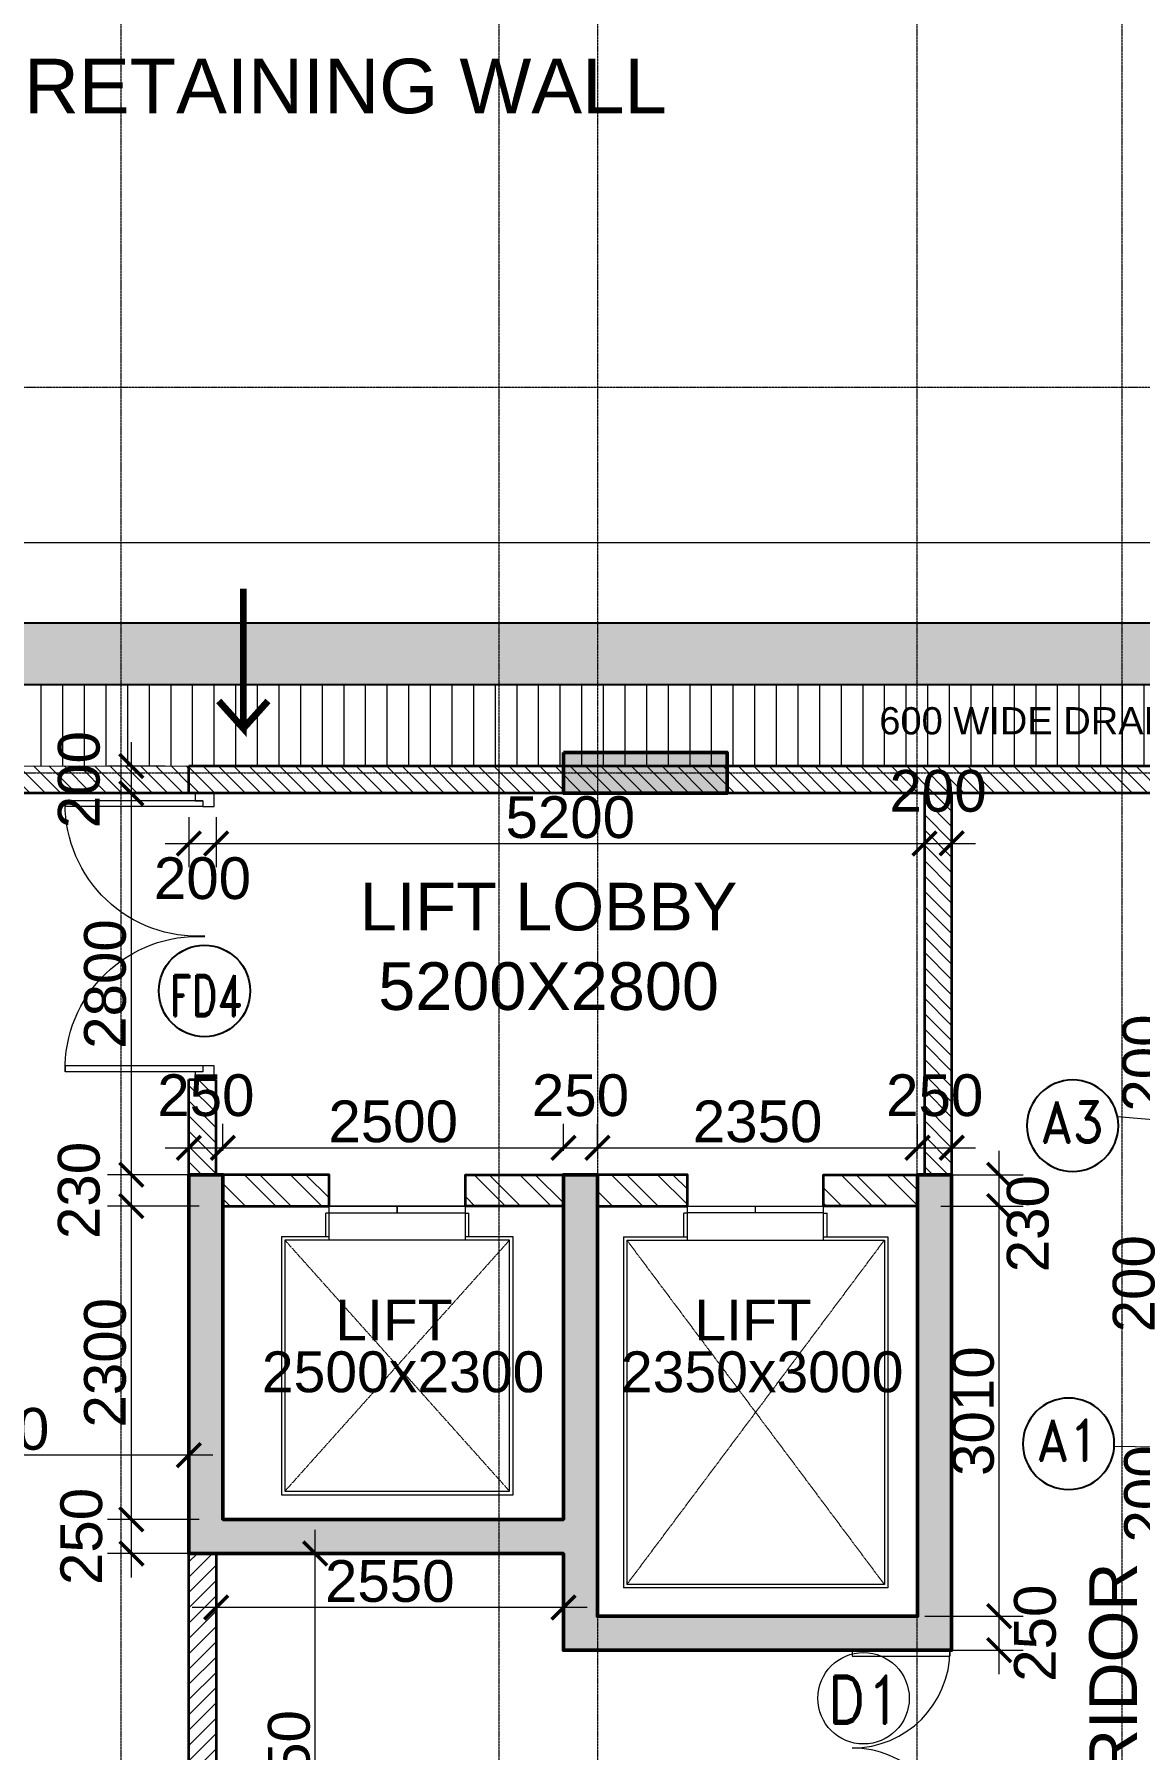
# Model space of a CAD drawing. Header units: millimetres. Extents: x 0 to 147381, y 0 to 170318.
# Drawn here: x 93300 to 101415, y 65498 to 78089 of the extents above; entities that cross this region are included whole.
import ezdxf
from ezdxf.enums import TextEntityAlignment as Align

# ---------------------------------------------------------------- set-up
doc = ezdxf.new("R2010")
doc.units = ezdxf.units.MM
for name, pattern in [('Center', [29.999999, 12, -6, 6, -6]), ('Grid Line', [22.225, 12.7, -3.175, 3.175, -3.175]), ('Hidden', [7.14375, 4.7625, -2.38125]), ('Overhead', [3.96875, 2.38125, -1.5875])]:
    doc.linetypes.add(name, pattern=pattern)
for name, color, linetype, lineweight in [('A-DOOR', 21, 'Continuous', 9), ('A-FLOR', 192, 'Continuous', 9), ('A-GENM', 13, 'Continuous', 9), ('AR_STR', 7, 'Continuous', 15), ('AR_WALL_HATCH', 23, 'Continuous', 5), ('ARCH_COLUMN', 4, 'Continuous', 25), ('Arch_Cutout_No', 2, 'Continuous', 25), ('Arch_Dim', 7, 'Continuous', 25), ('Arch_DW_No', 5, 'Continuous', 15), ('ARCH_WALL', 1, 'Continuous', 35), ('G-ANNO-TEXT', 231, 'Continuous', 25), ('S-GRID', 8, 'Continuous', 9), ('STR COL.', 1, 'Continuous', 50), ('TEXT', 7, 'Continuous', 25)]:
    doc.layers.add(name, color=color, linetype=linetype, lineweight=lineweight)
for name, color, linetype, lineweight, true_color in [('A-FIRE DOOR', 1, 'Continuous', 15, 0xf50000), ('ARCH RCC HATCH', 253, 'Center', 9, 0x9c9c9c), ('Arch_FIRE DW_No', 1, 'Continuous', 25, 0xe60000), ('S-COLS_HATCH', 252, 'Continuous', 9, 0x8a8a8a)]:
    doc.layers.add(name, color=color, linetype=linetype, lineweight=lineweight, true_color=true_color)
doc.layers.add('Beep_Hole', color=5, linetype='Continuous', true_color=0x0000f5)
doc.styles.add('Arial', font='arial.ttf', dxfattribs={"height": 1417.5})
doc.styles.add('Arial_2', font='arial.ttf', dxfattribs={"height": 472.5})
doc.styles.add('DIM', font='arial.ttf')
doc.styles.add('DIM_100', font='romand.shx', dxfattribs={"width": 0.9})
doc.styles.add('S270', font='romans.shx', dxfattribs={"width": 0.7, "height": 270})
doc.styles.add('Seal_Text', font='arial.ttf')
doc.styles.add('SIZE', font='romans.shx', dxfattribs={"width": 0.75, "height": 200})
doc.dimstyles.new('D150C', dxfattribs={"dimtxt": 2.5, "dimasz": 300, "dimexe": 300, "dimexo": 300, "dimgap": 150, "dimtad": 1, "dimdec": 0, "dimtxsty": 'S270', "dimblk": 'ARCHTICK', "dimcen": 2.5, "dimdle": 300, "dimclrd": 256, "dimadec": 0, "dimazin": 0, "dimtfac": 1, "dimtdec": 0, "dimtofl": 0, "dimtmove": 2, "dimatfit": 0, "dimfxl": 1, "dimlwd": 13, "dimarcsym": 0})
doc.dimstyles.new('DIM- 175', dxfattribs={"dimscale": 175, "dimtxt": 1.75, "dimasz": 1, "dimexe": 1, "dimexo": 1, "dimgap": 0.2, "dimtad": 1, "dimdec": 0, "dimrnd": 5, "dimzin": 0, "dimdsep": 46, "dimtxsty": 'DIM', "dimblk": 'ARCHTICK', "dimcen": 0, "dimdle": 1, "dimclrd": 3, "dimclre": 5, "dimclrt": 3, "dimadec": 0, "dimazin": 0, "dimtfac": 1, "dimtdec": 0, "dimtofl": 0, "dimtmove": 2, "dimatfit": 3, "dimfxl": 1, "dimtolj": 1, "dimtzin": 0, "dimlwd": 13, "dimlwe": 15, "dimarcsym": 0})

# ---------------------------------------------------------------- blocks, each defined once
blk = doc.blocks.new('A$C59E872DE')
at = {"layer": 'S-GRID', "linetype": 'Grid Line', "ltscale": 0.5}
for p, q in [((56240, 89720.3), (56240, -4357.6)), ((59015, 89720.3), (59015, -3402.7)), ((59740, 89720.3), (59740, -4357.6)), ((62085, 89720.3), (62085, -4357.6)), ((63590, 89720.3), (63590, -4357.6)), ((-6964.1, 30960.5), (94404.8, 30960.5)), ((-6964.1, 28130.5), (94404.8, 28130.5))]:
    blk.add_line(p, q, dxfattribs=at)
blk = doc.blocks.new('A_Double -Panel Wooden Door W Ventilator - _D5_1500 X 2700-481861-3 SECOND FLOOR LVL_')
for p, q in [((-750, 50), (-680, 50)), ((-750, -50), (-750, 50)), ((-680, 50), (-680, -10)), ((680, 50), (750, 50)), ((680, -10), (680, 50)), ((750, 50), (750, -50)), ((-710, -50), (-750, -50)), ((-710, -10), (-710, -732.4)), ((-710, -10), (-710, -50)), ((-680, -10), (-710, -10)), ((-680, -10), (-680, -732.2)), ((680, -10), (680, -732.2)), ((710, -10), (680, -10)), ((710, -10), (710, -732.2)), ((710, -50), (710, -10)), ((750, -50), (710, -50)), ((-680, -732.2), (-710, -732.2)), ((710, -732.2), (680, -732.2))]:
    blk.add_line(p, q)
for centre, radius, start, end in [((-696.3, -37), 695.5, 268.8716, 3.05209), ((695, -37.1), 695.2, 176.94349, 270)]:
    blk.add_arc(centre, radius, start, end)
blk = doc.blocks.new('A$C4D5E1DB4')
at = {"layer": 'AR_WALL_HATCH', "ltscale": 500}
h = blk.add_hatch(dxfattribs=at)
h.set_pattern_fill('ANSI31', color=256, scale=25)
h.paths.add_polyline_path([(2750, 6490), (-13475, 6490), (-13475, 6290), (2750, 6290)])
h = blk.add_hatch(dxfattribs=at)
h.set_pattern_fill('ANSI31', color=256, scale=25)
h.paths.add_polyline_path([(-2650, 6290), (-2850, 6290), (-2850, 3490), (-2650, 3490)])
h = blk.add_hatch(dxfattribs=at)
h.set_pattern_fill('ANSI31', color=256, scale=25)
h.set_pattern_definition([(45, (5398.52, -2100.5), (-56.1266, 56.1266), [])])
h.paths.add_polyline_path([(2549, 3490), (2749, 3490), (2749, 4190), (2549, 4190)])
h = blk.add_hatch(dxfattribs=at)
h.set_pattern_fill('ANSI32', color=256, scale=25)
h.paths.add_polyline_path([(-250, 3490), (-910, 3490), (-910, 3260), (-250, 3260)])
h.paths.add_polyline_path([(-1910, 3490), (-2600, 3490), (-2600, 3260), (-1910, 3260)])
h = blk.add_hatch(dxfattribs=at)
h.set_pattern_fill('ANSI32', color=256, scale=25)
h.paths.add_polyline_path([(2500, 3490), (1720, 3490), (1720, 3260), (2500, 3260)])
h.paths.add_polyline_path([(720, 3490), (0, 3490), (0, 3260), (720, 3260)])
at = {"layer": 'A-FLOR'}
for p, q in [((-910, 3260), (-1910, 3260)), ((1720, 3260), (720, 3260))]:
    blk.add_line(p, q, dxfattribs=at)
at = {"layer": 'A-GENM'}
for p, q in [((-1910, 3207), (-1935, 3207)), ((-1935, 3035), (-1935, 3207)), ((-1910, 3210), (-1910, 3260)), ((-1411, 3260), (-1910, 3260)), ((-1910, 3210), (-1411, 3210)), ((-1910, 3010), (-1910, 3207)), ((-1411, 3210), (-1411, 3260)), ((-1409, 3210), (-1409, 3260)), ((-910, 3260), (-1409, 3260)), ((-1409, 3210), (-910, 3210)), ((-910, 3210), (-910, 3260)), ((-910, 3207), (-885, 3207)), ((-910, 3010), (-910, 3207)), ((-885, 3035), (-885, 3207)), ((720, 3207), (695, 3207)), ((695, 3035), (695, 3207)), ((720, 3210), (720, 3260)), ((720, 3260), (1219, 3260)), ((1219, 3210), (720, 3210)), ((720, 3010), (720, 3207)), ((1219, 3210), (1219, 3260)), ((1221, 3260), (1720, 3260)), ((1221, 3210), (1221, 3260)), ((1720, 3210), (1221, 3210)), ((1720, 3210), (1720, 3260)), ((1720, 3207), (1745, 3207)), ((1720, 3010), (1720, 3207)), ((1745, 3035), (1745, 3207)), ((-1910, 3035), (-2381, 3035)), ((-2381, 3035), (-2381, 458)), ((-441, 3035), (-910, 3035)), ((-441, 3035), (-441, 458)), ((370, 1141), (370, 3035)), ((370, 3035), (720, 3035)), ((1720, 3035), (2070, 3035)), ((2070, 3035), (2070, 1141)), ((-466, 3010), (-2356, 3010)), ((-2356, 3010), (-2356, 483)), ((-466, 3010), (-466, 483)), ((395, 1166), (395, 3010)), ((395, 3010), (2045, 3010)), ((2045, 3010), (2045, 1166)), ((2070, 1141), (370, 1141)), ((2045, 1166), (395, 1166)), ((-2381, 458), (-441, 458)), ((-2356, 483), (-466, 483))]:
    blk.add_line(p, q, dxfattribs=at)
at = {"layer": 'A-GENM', "linetype": 'Overhead'}
for p, q in [((-2356, 483), (-466, 3010)), ((-2356, 3010), (-466, 483)), ((2045, 1166), (395, 3010)), ((2045, 3010), (395, 1166))]:
    blk.add_line(p, q, dxfattribs=at)
at = {"layer": 'ARCH_WALL'}
for p, q in [((2750, 6490), (-13475, 6490)), ((2750, 6290), (2750, 6490)), ((-13475, 6290), (2750, 6290)), ((-2620, 6290), (-2850, 6290)), ((-2850, 6290), (-2850, 3490)), ((-2650, 6290), (-2650, 3490)), ((2749, 4190), (2549, 4190)), ((2549, 3490), (2549, 4190)), ((2749, 3490), (2749, 4190))]:
    blk.add_line(p, q, dxfattribs=at)
for points in [[(-2600, 3260), (-1910, 3260), (-1910, 3490), (-2600, 3490)], [(-250, 3260), (-910, 3260), (-910, 3490), (-250, 3490)], [(0, 3260), (720, 3260), (720, 3490), (0, 3490)], [(2500, 3260), (1720, 3260), (1720, 3490), (2549, 3490)]]:
    blk.add_lwpolyline(points, dxfattribs=at)
at = {"layer": 'A-FIRE DOOR', "xscale": 1.400000000000043, "yscale": 1.400000000000043, "zscale": 1.400000000000043, "rotation": 90}
blk.add_blockref('A_Double -Panel Wooden Door W Ventilator - _D5_1500 X 2700-481861-3 SECOND FLOOR LVL_', (2633, 5240), dxfattribs=at)
blk = doc.blocks.new('M_Double-Uneven - FD2G_1650X2700_-2217286-5_Level 452_2')
at = {"layer": 'A-DOOR'}
for p, q in [((-1548, -115), (-1548, -938)), ((-1548, -115), (-1497, -115)), ((-1497, -115), (-1497, -938)), ((51, -115), (51, -940)), ((102, -115), (51, -115)), ((102, -115), (102, -940)), ((-1548, -938), (-1495, -938)), ((102, -940), (51, -940))]:
    blk.add_line(p, q, dxfattribs=at)
for centre, start, end in [((-1548, -115), 270, 360), ((102, -115), 180, 270)]:
    blk.add_arc(centre, 825, start, end, dxfattribs=at)
blk = doc.blocks.new('DW')
at = {"color": 9}
blk.add_circle((0, 0), 671, dxfattribs=at)
at = {"style": 'SIZE', "width": 0.8}
blk.add_attdef('W7', text='', height=500, dxfattribs=at).set_placement((5, -289), align=Align.CENTER)
blk = doc.blocks.new('_ArchTick')
at = {"color": 0, "linetype": 'ByBlock', "const_width": 0.15}
blk.add_lwpolyline([(-0.5, -0.5), (0.5, 0.5)], dxfattribs=at)
blk = doc.blocks.new('A$C38A24FCE')
at = {"layer": 'S-COLS_HATCH'}
for points in [[(-25999, 26655), (-27199, 26655), (-27199, 26355), (-25999, 26355)], [(-24600, 23555), (-24350, 23555), (-24350, 20065), (-27200, 20065), (-27200, 20775), (-29950, 20775), (-29950, 21025), (-29950, 23555), (-29700, 23555), (-29700, 21025), (-27200, 21025), (-27200, 23555), (-26950, 23555), (-26950, 21025), (-26950, 20315), (-24600, 20315)]]:
    blk.add_hatch(color=256, dxfattribs=at).paths.add_polyline_path(points)
at = {"layer": 'STR COL.'}
for points in [[(-27199, 26655), (-27199, 26355), (-25999, 26355), (-25999, 26655)], [(-24600, 23555), (-24350, 23555), (-24350, 20065), (-27200, 20065), (-27200, 20775), (-29950, 20775), (-29950, 21025), (-29950, 23555), (-29700, 23555), (-29700, 21025), (-27200, 21025), (-27200, 23555), (-26950, 23555), (-26950, 21025), (-26950, 20315), (-24600, 20315)]]:
    blk.add_lwpolyline(points, close=True, dxfattribs=at)
blk = doc.blocks.new('*D504')
at = {"layer": 'Arch_Dim', "color": 5, "lineweight": 15, "transparency": 16777216}
for p, q in [((90935, 73842), (90935, 74534)), ((119416, 73842), (119416, 74534))]:
    blk.add_line(p, q, dxfattribs=at)
at = {"layer": 'Arch_Dim', "color": 3, "lineweight": 13, "transparency": 16777216}
blk.add_line((90760, 74359), (119591, 74359), dxfattribs=at)
at = {"layer": 'Defpoints', "color": 0, "linetype": 'Continuous', "transparency": 16777216}
for p in [(119416, 74359), (90935, 73667), (119416, 73667)]:
    blk.add_point(p, dxfattribs=at)
at = {"layer": 'Arch_Dim', "color": 3, "linetype": 'Continuous', "lineweight": 13, "transparency": 16777216, "xscale": 175, "yscale": 175, "zscale": 175, "rotation": 180}
blk.add_blockref('_ArchTick', (90935, 74359), dxfattribs=at)
at = {"layer": 'Arch_Dim', "color": 3, "linetype": 'Continuous', "lineweight": 13, "transparency": 16777216, "xscale": 175, "yscale": 175, "zscale": 175}
blk.add_blockref('_ArchTick', (119416, 74359), dxfattribs=at)
at = {"layer": 'Arch_Dim', "color": 3, "linetype": 'Continuous', "transparency": 16777216, "insert": (105175, 74550), "char_height": 306.2, "attachment_point": 5, "style": 'DIM'}
blk.add_mtext('\\A1;28480', dxfattribs=at)
blk = doc.blocks.new('*D624')
at = {"layer": 'Arch_Dim', "color": 5, "lineweight": 15, "transparency": 16777216}
for p, q in [((91435, 67508), (91435, 67835)), ((94435, 66831), (94435, 67835))]:
    blk.add_line(p, q, dxfattribs=at)
at = {"layer": 'Arch_Dim', "color": 3, "lineweight": 13, "transparency": 16777216}
blk.add_line((94610, 67660), (91260, 67660), dxfattribs=at)
at = {"layer": 'Defpoints', "color": 0, "linetype": 'Continuous', "transparency": 16777216}
for p in [(91435, 67660), (91435, 67333), (94435, 66656)]:
    blk.add_point(p, dxfattribs=at)
at = {"layer": 'Arch_Dim', "color": 3, "linetype": 'Continuous', "lineweight": 13, "transparency": 16777216, "xscale": 175, "yscale": 175, "zscale": 175, "rotation": 180}
blk.add_blockref('_ArchTick', (91435, 67660), dxfattribs=at)
at = {"layer": 'Arch_Dim', "color": 3, "linetype": 'Continuous', "lineweight": 13, "transparency": 16777216, "xscale": 175, "yscale": 175, "zscale": 175}
blk.add_blockref('_ArchTick', (94435, 67660), dxfattribs=at)
at = {"layer": 'Arch_Dim', "color": 3, "linetype": 'Continuous', "transparency": 16777216, "insert": (92935, 67851), "char_height": 306.2, "attachment_point": 5, "style": 'DIM'}
blk.add_mtext('\\A1;3000', dxfattribs=at)
blk = doc.blocks.new('*D646')
at = {"layer": 'Arch_Dim', "color": 3, "lineweight": 13, "transparency": 16777216}
blk.add_line((95363, 63513), (95363, 67113), dxfattribs=at)
at = {"layer": 'Arch_Dim', "color": 5, "lineweight": 15, "transparency": 16777216}
for p, q in [((95450, 66938), (95538, 66938)), ((95367, 63688), (95538, 63688))]:
    blk.add_line(p, q, dxfattribs=at)
at = {"layer": 'Defpoints', "color": 0, "linetype": 'Continuous', "transparency": 16777216}
for p in [(95275, 66938), (95363, 66938), (95192, 63688)]:
    blk.add_point(p, dxfattribs=at)
at = {"layer": 'Arch_Dim', "color": 3, "linetype": 'Continuous', "lineweight": 13, "transparency": 16777216, "xscale": 175, "yscale": 175, "zscale": 175}
for p, rotation in [((95363, 66938), 90), ((95363, 63688), 270)]:
    blk.add_blockref('_ArchTick', p, dxfattribs=dict(at, rotation=rotation))
at = {"layer": 'Arch_Dim', "color": 3, "linetype": 'Continuous', "transparency": 16777216, "insert": (95171, 65313), "char_height": 306.2, "attachment_point": 5, "rotation": 90, "style": 'DIM'}
blk.add_mtext('\\A1;3250', dxfattribs=at)
blk = doc.blocks.new('*D647')
at = {"layer": 'Arch_Dim', "color": 3, "lineweight": 13, "transparency": 16777216}
blk.add_line((100384, 66053), (100384, 66653), dxfattribs=at)
at = {"layer": 'Arch_Dim', "color": 5, "lineweight": 15, "transparency": 16777216}
for p, q in [((99838, 66478), (100559, 66478)), ((99838, 66228), (100559, 66228))]:
    blk.add_line(p, q, dxfattribs=at)
at = {"layer": 'Defpoints', "color": 0, "linetype": 'Continuous', "transparency": 16777216}
for p in [(99663, 66478), (100384, 66478), (99663, 66228)]:
    blk.add_point(p, dxfattribs=at)
at = {"layer": 'Arch_Dim', "color": 3, "linetype": 'Continuous', "lineweight": 13, "transparency": 16777216, "xscale": 175, "yscale": 175, "zscale": 175}
for p, rotation in [((100384, 66478), 90), ((100384, 66228), 270)]:
    blk.add_blockref('_ArchTick', p, dxfattribs=dict(at, rotation=rotation))
at = {"layer": 'Arch_Dim', "color": 3, "linetype": 'Continuous', "transparency": 16777216, "insert": (100648, 66353), "char_height": 306.2, "attachment_point": 5, "rotation": 90, "style": 'DIM'}
blk.add_mtext('\\A1;250', dxfattribs=at)
blk = doc.blocks.new('*D648')
at = {"layer": 'Arch_Dim', "color": 3, "lineweight": 13, "transparency": 16777216}
blk.add_line((100384, 66303), (100384, 69663), dxfattribs=at)
at = {"layer": 'Arch_Dim', "color": 5, "lineweight": 15, "transparency": 16777216}
for p, q in [((99955, 69488), (100559, 69488)), ((99838, 66478), (100559, 66478))]:
    blk.add_line(p, q, dxfattribs=at)
at = {"layer": 'Defpoints', "color": 0, "linetype": 'Continuous', "transparency": 16777216}
for p in [(99780, 69488), (100384, 69488), (99663, 66478)]:
    blk.add_point(p, dxfattribs=at)
at = {"layer": 'Arch_Dim', "color": 3, "linetype": 'Continuous', "lineweight": 13, "transparency": 16777216, "xscale": 175, "yscale": 175, "zscale": 175}
for p, rotation in [((100384, 69488), 90), ((100384, 66478), 270)]:
    blk.add_blockref('_ArchTick', p, dxfattribs=dict(at, rotation=rotation))
at = {"layer": 'Arch_Dim', "color": 3, "linetype": 'Continuous', "transparency": 16777216, "insert": (100193, 67983), "char_height": 306.2, "attachment_point": 5, "rotation": 90, "style": 'DIM'}
blk.add_mtext('\\A1;3010', dxfattribs=at)
blk = doc.blocks.new('*D649')
at = {"layer": 'Arch_Dim', "color": 3, "lineweight": 13, "transparency": 16777216}
blk.add_line((100384, 69313), (100384, 69893), dxfattribs=at)
at = {"layer": 'Arch_Dim', "color": 5, "lineweight": 15, "transparency": 16777216}
for p, q in [((99960, 69718), (100559, 69718)), ((99955, 69488), (100559, 69488))]:
    blk.add_line(p, q, dxfattribs=at)
at = {"layer": 'Defpoints', "color": 0, "linetype": 'Continuous', "transparency": 16777216}
for p in [(99785, 69718), (100384, 69718), (99780, 69488)]:
    blk.add_point(p, dxfattribs=at)
at = {"layer": 'Arch_Dim', "color": 3, "linetype": 'Continuous', "lineweight": 13, "transparency": 16777216, "xscale": 175, "yscale": 175, "zscale": 175}
for p, rotation in [((100384, 69718), 90), ((100384, 69488), 270)]:
    blk.add_blockref('_ArchTick', p, dxfattribs=dict(at, rotation=rotation))
at = {"layer": 'Arch_Dim', "color": 3, "linetype": 'Continuous', "transparency": 16777216, "insert": (100595, 69359), "char_height": 306.2, "attachment_point": 5, "rotation": 90, "style": 'DIM'}
blk.add_mtext('\\A1;230', dxfattribs=at)
blk = doc.blocks.new('*D650')
at = {"layer": 'Arch_Dim', "color": 3, "lineweight": 13, "transparency": 16777216}
blk.add_line((94013, 66763), (94013, 67363), dxfattribs=at)
at = {"layer": 'Arch_Dim', "color": 5, "lineweight": 15, "transparency": 16777216}
for p, q in [((94510, 67188), (93838, 67188)), ((94460, 66938), (93838, 66938))]:
    blk.add_line(p, q, dxfattribs=at)
at = {"layer": 'Defpoints', "color": 0, "linetype": 'Continuous', "transparency": 16777216}
for p in [(94013, 67188), (94685, 67188), (94635, 66938)]:
    blk.add_point(p, dxfattribs=at)
at = {"layer": 'Arch_Dim', "color": 3, "linetype": 'Continuous', "lineweight": 13, "transparency": 16777216, "xscale": 175, "yscale": 175, "zscale": 175}
for p, rotation in [((94013, 67188), 90), ((94013, 66938), 270)]:
    blk.add_blockref('_ArchTick', p, dxfattribs=dict(at, rotation=rotation))
at = {"layer": 'Arch_Dim', "color": 3, "linetype": 'Continuous', "transparency": 16777216, "insert": (93647, 67063), "char_height": 306.2, "attachment_point": 5, "rotation": 90, "style": 'DIM'}
blk.add_mtext('\\A1;250', dxfattribs=at)
blk = doc.blocks.new('*D651')
at = {"layer": 'Arch_Dim', "color": 3, "lineweight": 13, "transparency": 16777216}
blk.add_line((94013, 67013), (94013, 69663), dxfattribs=at)
at = {"layer": 'Arch_Dim', "color": 5, "lineweight": 15, "transparency": 16777216}
for p, q in [((94510, 69488), (93838, 69488)), ((94510, 67188), (93838, 67188))]:
    blk.add_line(p, q, dxfattribs=at)
at = {"layer": 'Defpoints', "color": 0, "linetype": 'Continuous', "transparency": 16777216}
for p in [(94013, 69488), (94685, 69488), (94685, 67188)]:
    blk.add_point(p, dxfattribs=at)
at = {"layer": 'Arch_Dim', "color": 3, "linetype": 'Continuous', "lineweight": 13, "transparency": 16777216, "xscale": 175, "yscale": 175, "zscale": 175}
for p, rotation in [((94013, 69488), 90), ((94013, 67188), 270)]:
    blk.add_blockref('_ArchTick', p, dxfattribs=dict(at, rotation=rotation))
at = {"layer": 'Arch_Dim', "color": 3, "linetype": 'Continuous', "transparency": 16777216, "insert": (93821, 68338), "char_height": 306.2, "attachment_point": 5, "rotation": 90, "style": 'DIM'}
blk.add_mtext('\\A1;2300', dxfattribs=at)
blk = doc.blocks.new('*D652')
at = {"layer": 'Arch_Dim', "color": 3, "lineweight": 13, "transparency": 16777216}
blk.add_line((94013, 69313), (94013, 69893), dxfattribs=at)
at = {"layer": 'Arch_Dim', "color": 5, "lineweight": 15, "transparency": 16777216}
for p, q in [((94510, 69718), (93838, 69718)), ((94510, 69488), (93838, 69488))]:
    blk.add_line(p, q, dxfattribs=at)
at = {"layer": 'Defpoints', "color": 0, "linetype": 'Continuous', "transparency": 16777216}
for p in [(94013, 69718), (94685, 69718), (94685, 69488)]:
    blk.add_point(p, dxfattribs=at)
at = {"layer": 'Arch_Dim', "color": 3, "linetype": 'Continuous', "lineweight": 13, "transparency": 16777216, "xscale": 175, "yscale": 175, "zscale": 175}
for p, rotation in [((94013, 69718), 90), ((94013, 69488), 270)]:
    blk.add_blockref('_ArchTick', p, dxfattribs=dict(at, rotation=rotation))
at = {"layer": 'Arch_Dim', "color": 3, "linetype": 'Continuous', "transparency": 16777216, "insert": (93629, 69603), "char_height": 306.2, "attachment_point": 5, "rotation": 90, "style": 'DIM'}
blk.add_mtext('\\A1;230', dxfattribs=at)
blk = doc.blocks.new('*D654')
at = {"layer": 'Arch_Dim', "color": 3, "lineweight": 13, "transparency": 16777216}
blk.add_line((101823, 67243), (101823, 67793), dxfattribs=at)
at = {"layer": 'Arch_Dim', "color": 5, "lineweight": 15, "transparency": 16777216}
for p, q in [((101860, 67618), (101648, 67618)), ((103060, 67418), (101648, 67418))]:
    blk.add_line(p, q, dxfattribs=at)
at = {"layer": 'Defpoints', "color": 0, "linetype": 'Continuous', "transparency": 16777216}
for p in [(101823, 67618), (102035, 67618), (103235, 67418)]:
    blk.add_point(p, dxfattribs=at)
at = {"layer": 'Arch_Dim', "color": 3, "linetype": 'Continuous', "lineweight": 13, "transparency": 16777216, "xscale": 175, "yscale": 175, "zscale": 175}
for p, rotation in [((101823, 67618), 90), ((101823, 67418), 270)]:
    blk.add_blockref('_ArchTick', p, dxfattribs=dict(at, rotation=rotation))
at = {"layer": 'Arch_Dim', "color": 3, "linetype": 'Continuous', "transparency": 16777216, "insert": (101456, 67375), "char_height": 306.2, "attachment_point": 5, "rotation": 90, "style": 'DIM'}
blk.add_mtext('\\A1;200', dxfattribs=at)
blk = doc.blocks.new('*D656')
at = {"layer": 'Arch_Dim', "color": 3, "lineweight": 13, "transparency": 16777216}
blk.add_line((101823, 68643), (101823, 69193), dxfattribs=at)
at = {"layer": 'Arch_Dim', "color": 5, "lineweight": 15, "transparency": 16777216}
for p, q in [((101860, 69018), (101648, 69018)), ((101860, 68818), (101648, 68818))]:
    blk.add_line(p, q, dxfattribs=at)
at = {"layer": 'Defpoints', "color": 0, "linetype": 'Continuous', "transparency": 16777216}
for p in [(101823, 69018), (102035, 69018), (102035, 68818)]:
    blk.add_point(p, dxfattribs=at)
at = {"layer": 'Arch_Dim', "color": 3, "linetype": 'Continuous', "lineweight": 13, "transparency": 16777216, "xscale": 175, "yscale": 175, "zscale": 175}
for p, rotation in [((101823, 69018), 90), ((101823, 68818), 270)]:
    blk.add_blockref('_ArchTick', p, dxfattribs=dict(at, rotation=rotation))
at = {"layer": 'Arch_Dim', "color": 3, "linetype": 'Continuous', "transparency": 16777216, "insert": (101373, 68918), "char_height": 306.2, "attachment_point": 5, "rotation": 90, "style": 'DIM'}
blk.add_mtext('\\A1;200', dxfattribs=at)
blk = doc.blocks.new('*D658')
at = {"layer": 'Arch_Dim', "color": 3, "lineweight": 13, "transparency": 16777216}
blk.add_line((101823, 70043), (101823, 70593), dxfattribs=at)
at = {"layer": 'Arch_Dim', "color": 5, "lineweight": 15, "transparency": 16777216}
for p, q in [((101860, 70418), (101648, 70418)), ((101860, 70218), (101648, 70218))]:
    blk.add_line(p, q, dxfattribs=at)
at = {"layer": 'Defpoints', "color": 0, "linetype": 'Continuous', "transparency": 16777216}
for p in [(101823, 70418), (102035, 70418), (102035, 70218)]:
    blk.add_point(p, dxfattribs=at)
at = {"layer": 'Arch_Dim', "color": 3, "linetype": 'Continuous', "lineweight": 13, "transparency": 16777216, "xscale": 175, "yscale": 175, "zscale": 175}
for p, rotation in [((101823, 70418), 90), ((101823, 70218), 270)]:
    blk.add_blockref('_ArchTick', p, dxfattribs=dict(at, rotation=rotation))
at = {"layer": 'Arch_Dim', "color": 3, "linetype": 'Continuous', "transparency": 16777216, "insert": (101444, 70538), "char_height": 306.2, "attachment_point": 5, "rotation": 90, "style": 'DIM'}
blk.add_mtext('\\A1;200', dxfattribs=at)
blk = doc.blocks.new('*D766')
at = {"layer": 'Arch_Dim', "color": 3, "lineweight": 13, "transparency": 16777216}
blk.add_line((94013, 69543), (94013, 72693), dxfattribs=at)
at = {"layer": 'Arch_Dim', "color": 5, "lineweight": 15, "transparency": 16777216}
for p, q in [((94377, 72518), (93838, 72518)), ((94385, 69718), (93838, 69718))]:
    blk.add_line(p, q, dxfattribs=at)
at = {"layer": 'Defpoints', "color": 0, "linetype": 'Continuous', "transparency": 16777216}
for p in [(94013, 72518), (94552, 72518), (94560, 69718)]:
    blk.add_point(p, dxfattribs=at)
at = {"layer": 'Arch_Dim', "color": 3, "linetype": 'Continuous', "lineweight": 13, "transparency": 16777216, "xscale": 175, "yscale": 175, "zscale": 175}
for p, rotation in [((94013, 72518), 90), ((94013, 69718), 270)]:
    blk.add_blockref('_ArchTick', p, dxfattribs=dict(at, rotation=rotation))
at = {"layer": 'Arch_Dim', "color": 3, "linetype": 'Continuous', "transparency": 16777216, "insert": (93821, 71118), "char_height": 306.2, "attachment_point": 5, "rotation": 90, "style": 'DIM'}
blk.add_mtext('\\A1;2800', dxfattribs=at)
blk = doc.blocks.new('*D493')
at = {"layer": 'Arch_Dim', "color": 3, "lineweight": 13, "transparency": 16777216}
blk.add_line((94013, 72343), (94013, 72893), dxfattribs=at)
at = {"layer": 'Arch_Dim', "color": 5, "lineweight": 15, "transparency": 16777216}
for p, q in [((94260, 72718), (93838, 72718)), ((94377, 72518), (93838, 72518))]:
    blk.add_line(p, q, dxfattribs=at)
at = {"layer": 'Defpoints', "color": 0, "linetype": 'Continuous', "transparency": 16777216}
for p in [(94013, 72718), (94435, 72718), (94552, 72518)]:
    blk.add_point(p, dxfattribs=at)
at = {"layer": 'Arch_Dim', "color": 3, "linetype": 'Continuous', "lineweight": 13, "transparency": 16777216, "xscale": 175, "yscale": 175, "zscale": 175}
for p, rotation in [((94013, 72718), 90), ((94013, 72518), 270)]:
    blk.add_blockref('_ArchTick', p, dxfattribs=dict(at, rotation=rotation))
at = {"layer": 'Arch_Dim', "color": 3, "linetype": 'Continuous', "transparency": 16777216, "insert": (93629, 72618), "char_height": 306.2, "attachment_point": 5, "rotation": 90, "style": 'DIM'}
blk.add_mtext('\\A1;200', dxfattribs=at)
blk = doc.blocks.new('*D759')
at = {"layer": 'Arch_Dim', "color": 5, "lineweight": 15, "transparency": 16777216}
for p, q in [((94636, 72343), (94636, 71975)), ((99835, 71977), (99835, 72325))]:
    blk.add_line(p, q, dxfattribs=at)
at = {"layer": 'Arch_Dim', "color": 3, "lineweight": 13, "transparency": 16777216}
blk.add_line((94461, 72150), (100010, 72150), dxfattribs=at)
at = {"layer": 'Defpoints', "color": 0, "linetype": 'Continuous', "transparency": 16777216}
for p in [(94636, 72518), (99835, 72150), (99835, 71802)]:
    blk.add_point(p, dxfattribs=at)
at = {"layer": 'Arch_Dim', "color": 3, "linetype": 'Continuous', "lineweight": 13, "transparency": 16777216, "xscale": 175, "yscale": 175, "zscale": 175, "rotation": 180}
blk.add_blockref('_ArchTick', (94636, 72150), dxfattribs=at)
at = {"layer": 'Arch_Dim', "color": 3, "linetype": 'Continuous', "lineweight": 13, "transparency": 16777216, "xscale": 175, "yscale": 175, "zscale": 175}
blk.add_blockref('_ArchTick', (99835, 72150), dxfattribs=at)
at = {"layer": 'Arch_Dim', "color": 3, "linetype": 'Continuous', "transparency": 16777216, "insert": (97235, 72341), "char_height": 306.2, "attachment_point": 5, "style": 'DIM'}
blk.add_mtext('\\A1;5200', dxfattribs=at)
blk = doc.blocks.new('*D760')
at = {"layer": 'Arch_Dim', "color": 5, "lineweight": 15, "transparency": 16777216}
for p, q in [((99835, 71977), (99835, 72325)), ((100035, 71977), (100035, 72325))]:
    blk.add_line(p, q, dxfattribs=at)
at = {"layer": 'Arch_Dim', "color": 3, "lineweight": 13, "transparency": 16777216}
blk.add_line((99660, 72150), (100210, 72150), dxfattribs=at)
at = {"layer": 'Defpoints', "color": 0, "linetype": 'Continuous', "transparency": 16777216}
for p in [(100035, 72150), (99835, 71802), (100035, 71802)]:
    blk.add_point(p, dxfattribs=at)
at = {"layer": 'Arch_Dim', "color": 3, "linetype": 'Continuous', "lineweight": 13, "transparency": 16777216, "xscale": 175, "yscale": 175, "zscale": 175, "rotation": 180}
blk.add_blockref('_ArchTick', (99835, 72150), dxfattribs=at)
at = {"layer": 'Arch_Dim', "color": 3, "linetype": 'Continuous', "lineweight": 13, "transparency": 16777216, "xscale": 175, "yscale": 175, "zscale": 175}
blk.add_blockref('_ArchTick', (100035, 72150), dxfattribs=at)
at = {"layer": 'Arch_Dim', "color": 3, "linetype": 'Continuous', "transparency": 16777216, "insert": (99935, 72534), "char_height": 306.2, "attachment_point": 5, "style": 'DIM'}
blk.add_mtext('\\A1;200', dxfattribs=at)
blk = doc.blocks.new('*D761')
at = {"layer": 'Arch_Dim', "color": 5, "lineweight": 15, "transparency": 16777216}
for p, q in [((94435, 72343), (94435, 71975)), ((94635, 72343), (94635, 71975))]:
    blk.add_line(p, q, dxfattribs=at)
at = {"layer": 'Arch_Dim', "color": 3, "lineweight": 13, "transparency": 16777216}
blk.add_line((94260, 72150), (94810, 72150), dxfattribs=at)
at = {"layer": 'Defpoints', "color": 0, "linetype": 'Continuous', "transparency": 16777216}
for p in [(94435, 72518), (94635, 72518), (94635, 72150)]:
    blk.add_point(p, dxfattribs=at)
at = {"layer": 'Arch_Dim', "color": 3, "linetype": 'Continuous', "lineweight": 13, "transparency": 16777216, "xscale": 175, "yscale": 175, "zscale": 175, "rotation": 180}
blk.add_blockref('_ArchTick', (94435, 72150), dxfattribs=at)
at = {"layer": 'Arch_Dim', "color": 3, "linetype": 'Continuous', "lineweight": 13, "transparency": 16777216, "xscale": 175, "yscale": 175, "zscale": 175}
blk.add_blockref('_ArchTick', (94635, 72150), dxfattribs=at)
at = {"layer": 'Arch_Dim', "color": 3, "linetype": 'Continuous', "transparency": 16777216, "insert": (94535, 71893), "char_height": 306.2, "attachment_point": 5, "style": 'DIM'}
blk.add_mtext('\\A1;200', dxfattribs=at)
blk = doc.blocks.new('*D809')
at = {"layer": 'Arch_Dim', "color": 5, "lineweight": 15, "transparency": 16777216}
for p, q in [((94435, 69893), (94435, 70091)), ((94685, 69893), (94685, 70091))]:
    blk.add_line(p, q, dxfattribs=at)
at = {"layer": 'Arch_Dim', "color": 3, "lineweight": 13, "transparency": 16777216}
blk.add_line((94260, 69916), (94860, 69916), dxfattribs=at)
at = {"layer": 'Defpoints', "color": 0, "linetype": 'Continuous', "transparency": 16777216}
for p in [(94685, 69916), (94435, 69718), (94685, 69718)]:
    blk.add_point(p, dxfattribs=at)
at = {"layer": 'Arch_Dim', "color": 3, "linetype": 'Continuous', "lineweight": 13, "transparency": 16777216, "xscale": 175, "yscale": 175, "zscale": 175, "rotation": 180}
blk.add_blockref('_ArchTick', (94435, 69916), dxfattribs=at)
at = {"layer": 'Arch_Dim', "color": 3, "linetype": 'Continuous', "lineweight": 13, "transparency": 16777216, "xscale": 175, "yscale": 175, "zscale": 175}
blk.add_blockref('_ArchTick', (94685, 69916), dxfattribs=at)
at = {"layer": 'Arch_Dim', "color": 3, "linetype": 'Continuous', "transparency": 16777216, "insert": (94560, 70300), "char_height": 306.2, "attachment_point": 5, "style": 'DIM'}
blk.add_mtext('\\A1;250', dxfattribs=at)
blk = doc.blocks.new('*D810')
at = {"layer": 'Arch_Dim', "color": 5, "lineweight": 15, "transparency": 16777216}
for p, q in [((94685, 69893), (94685, 70091)), ((97185, 69893), (97185, 70091))]:
    blk.add_line(p, q, dxfattribs=at)
at = {"layer": 'Arch_Dim', "color": 3, "lineweight": 13, "transparency": 16777216}
blk.add_line((94510, 69916), (97360, 69916), dxfattribs=at)
at = {"layer": 'Defpoints', "color": 0, "linetype": 'Continuous', "transparency": 16777216}
for p in [(97185, 69916), (94685, 69718), (97185, 69718)]:
    blk.add_point(p, dxfattribs=at)
at = {"layer": 'Arch_Dim', "color": 3, "linetype": 'Continuous', "lineweight": 13, "transparency": 16777216, "xscale": 175, "yscale": 175, "zscale": 175, "rotation": 180}
blk.add_blockref('_ArchTick', (94685, 69916), dxfattribs=at)
at = {"layer": 'Arch_Dim', "color": 3, "linetype": 'Continuous', "lineweight": 13, "transparency": 16777216, "xscale": 175, "yscale": 175, "zscale": 175}
blk.add_blockref('_ArchTick', (97185, 69916), dxfattribs=at)
at = {"layer": 'Arch_Dim', "color": 3, "linetype": 'Continuous', "transparency": 16777216, "insert": (95935, 70108), "char_height": 306.2, "attachment_point": 5, "style": 'DIM'}
blk.add_mtext('\\A1;2500', dxfattribs=at)
blk = doc.blocks.new('*D811')
at = {"layer": 'Arch_Dim', "color": 5, "lineweight": 15, "transparency": 16777216}
for p, q in [((97185, 69893), (97185, 70091)), ((97435, 69893), (97435, 70091))]:
    blk.add_line(p, q, dxfattribs=at)
at = {"layer": 'Arch_Dim', "color": 3, "lineweight": 13, "transparency": 16777216}
blk.add_line((97010, 69916), (97610, 69916), dxfattribs=at)
at = {"layer": 'Defpoints', "color": 0, "linetype": 'Continuous', "transparency": 16777216}
for p in [(97435, 69916), (97185, 69718), (97435, 69718)]:
    blk.add_point(p, dxfattribs=at)
at = {"layer": 'Arch_Dim', "color": 3, "linetype": 'Continuous', "lineweight": 13, "transparency": 16777216, "xscale": 175, "yscale": 175, "zscale": 175, "rotation": 180}
blk.add_blockref('_ArchTick', (97185, 69916), dxfattribs=at)
at = {"layer": 'Arch_Dim', "color": 3, "linetype": 'Continuous', "lineweight": 13, "transparency": 16777216, "xscale": 175, "yscale": 175, "zscale": 175}
blk.add_blockref('_ArchTick', (97435, 69916), dxfattribs=at)
at = {"layer": 'Arch_Dim', "color": 3, "linetype": 'Continuous', "transparency": 16777216, "insert": (97310, 70300), "char_height": 306.2, "attachment_point": 5, "style": 'DIM'}
blk.add_mtext('\\A1;250', dxfattribs=at)
blk = doc.blocks.new('*D812')
at = {"layer": 'Arch_Dim', "color": 5, "lineweight": 15, "transparency": 16777216}
for p, q in [((97435, 69893), (97435, 70091)), ((99785, 69893), (99785, 70091))]:
    blk.add_line(p, q, dxfattribs=at)
at = {"layer": 'Arch_Dim', "color": 3, "lineweight": 13, "transparency": 16777216}
blk.add_line((97260, 69916), (99960, 69916), dxfattribs=at)
at = {"layer": 'Defpoints', "color": 0, "linetype": 'Continuous', "transparency": 16777216}
for p in [(99785, 69916), (97435, 69718), (99785, 69718)]:
    blk.add_point(p, dxfattribs=at)
at = {"layer": 'Arch_Dim', "color": 3, "linetype": 'Continuous', "lineweight": 13, "transparency": 16777216, "xscale": 175, "yscale": 175, "zscale": 175, "rotation": 180}
blk.add_blockref('_ArchTick', (97435, 69916), dxfattribs=at)
at = {"layer": 'Arch_Dim', "color": 3, "linetype": 'Continuous', "lineweight": 13, "transparency": 16777216, "xscale": 175, "yscale": 175, "zscale": 175}
blk.add_blockref('_ArchTick', (99785, 69916), dxfattribs=at)
at = {"layer": 'Arch_Dim', "color": 3, "linetype": 'Continuous', "transparency": 16777216, "insert": (98610, 70108), "char_height": 306.2, "attachment_point": 5, "style": 'DIM'}
blk.add_mtext('\\A1;2350', dxfattribs=at)
blk = doc.blocks.new('*D813')
at = {"layer": 'Arch_Dim', "color": 5, "lineweight": 15, "transparency": 16777216}
for p, q in [((99785, 69893), (99785, 70091)), ((100035, 69893), (100035, 70091))]:
    blk.add_line(p, q, dxfattribs=at)
at = {"layer": 'Arch_Dim', "color": 3, "lineweight": 13, "transparency": 16777216}
blk.add_line((99610, 69916), (100210, 69916), dxfattribs=at)
at = {"layer": 'Defpoints', "color": 0, "linetype": 'Continuous', "transparency": 16777216}
for p in [(100035, 69916), (99785, 69718), (100035, 69718)]:
    blk.add_point(p, dxfattribs=at)
at = {"layer": 'Arch_Dim', "color": 3, "linetype": 'Continuous', "lineweight": 13, "transparency": 16777216, "xscale": 175, "yscale": 175, "zscale": 175, "rotation": 180}
blk.add_blockref('_ArchTick', (99785, 69916), dxfattribs=at)
at = {"layer": 'Arch_Dim', "color": 3, "linetype": 'Continuous', "lineweight": 13, "transparency": 16777216, "xscale": 175, "yscale": 175, "zscale": 175}
blk.add_blockref('_ArchTick', (100035, 69916), dxfattribs=at)
at = {"layer": 'Arch_Dim', "color": 3, "linetype": 'Continuous', "transparency": 16777216, "insert": (99910, 70300), "char_height": 306.2, "attachment_point": 5, "style": 'DIM'}
blk.add_mtext('\\A1;250', dxfattribs=at)
blk = doc.blocks.new('*D814')
at = {"layer": 'Arch_Dim', "color": 5, "lineweight": 15, "transparency": 16777216}
for p, q in [((94635, 66763), (94635, 66367)), ((97185, 66763), (97185, 66367))]:
    blk.add_line(p, q, dxfattribs=at)
at = {"layer": 'Arch_Dim', "color": 3, "lineweight": 13, "transparency": 16777216}
blk.add_line((97360, 66542), (94460, 66542), dxfattribs=at)
at = {"layer": 'Defpoints', "color": 0, "linetype": 'Continuous', "transparency": 16777216}
for p in [(94635, 66938), (97185, 66938), (94635, 66542)]:
    blk.add_point(p, dxfattribs=at)
at = {"layer": 'Arch_Dim', "color": 3, "linetype": 'Continuous', "lineweight": 13, "transparency": 16777216, "xscale": 175, "yscale": 175, "zscale": 175, "rotation": 180}
blk.add_blockref('_ArchTick', (94635, 66542), dxfattribs=at)
at = {"layer": 'Arch_Dim', "color": 3, "linetype": 'Continuous', "lineweight": 13, "transparency": 16777216, "xscale": 175, "yscale": 175, "zscale": 175}
blk.add_blockref('_ArchTick', (97185, 66542), dxfattribs=at)
at = {"layer": 'Arch_Dim', "color": 3, "linetype": 'Continuous', "transparency": 16777216, "insert": (95910, 66734), "char_height": 306.2, "attachment_point": 5, "style": 'DIM'}
blk.add_mtext('\\A1;2550', dxfattribs=at)

msp = doc.modelspace()

# ---------------------------------------------------------------- hatches: boundary and pattern name
at = {"layer": 'S-COLS_HATCH', "linetype": 'Continuous'}
h = msp.add_hatch(dxfattribs=at)
h.set_pattern_fill('ANSI31', color=256, scale=50, angle=45)
h.set_pattern_definition([(90, (112242.8, 265239.27), (-158.75, 0), [])])
h.paths.add_polyline_path([(91134.7, 73317.7), (119416.1, 73318), (119416.1, 72718.5), (91134.7, 72718.2)])

# ---------------------------------------------------------------- linework, layer by layer
at = {"layer": 'Beep_Hole', "const_width": 50}
msp.add_lwpolyline([(94835.1, 74020.4), (94835.1, 72994.6), (94654.2, 73195.5), (94835.1, 72994.6), (95015.9, 73195.5)], dxfattribs=at)
at = {"layer": 'S-COLS_HATCH', "color": 20, "linetype": 'Continuous', "true_color": 0xfe4816}
msp.add_lwpolyline([(91134.7, 72718.2), (119416.1, 72718.5), (119416.1, 73318), (91134.7, 73317.7)], close=True, dxfattribs=at)

# ---------------------------------------------------------------- texts
at = {"layer": 'G-ANNO-TEXT', "color": 7, "insert": (98751.6, 71861.3), "char_height": 350, "width": 3351.82, "attachment_point": 3, "style": 'Arial_2'}
msp.add_mtext('\\pxqc;LIFT LOBBY\\P5200X2800', dxfattribs=at)

# ---------------------------------------------------------------- next in the draw order: block references
at = {"layer": 'ARCH RCC HATCH', "linetype": 'Continuous'}
msp.add_blockref('A$C59E872DE', (37694.7, 44538), dxfattribs=at)

# ---------------------------------------------------------------- next in the draw order: hatches: boundary and pattern name
at = {"layer": 'AR_WALL_HATCH', "ltscale": 500}
h = msp.add_hatch(dxfattribs=at)
h.set_pattern_fill('ANSI31', color=256, scale=25, angle=-90)
h.set_pattern_definition([(315, (297667.54, 60298.19), (56.1266, 56.1266), [])])
h.paths.add_polyline_path([(94434.7, 72518.5), (94434.7, 72718.5), (91134.7, 72718.5), (91134.7, 73317.5), (90934.7, 73317.5), (90934.7, 72258.5), (91134.7, 72258.5), (91134.7, 72518.5)])
h = msp.add_hatch(dxfattribs=at)
h.set_pattern_fill('ANSI31', color=256, scale=25)
h.set_pattern_definition([(45, (112242.8, 269228.23), (-56.1266, 56.1266), [])])
h.paths.add_polyline_path([(94434.7, 66938.5), (94634.7, 66938.5), (94634.7, 60087.5), (94434.7, 60087.5)])
at = {"layer": 'ARCH RCC HATCH', "linetype": 'Continuous'}
h = msp.add_hatch(color=256, dxfattribs=at)
h.dxf.hatch_style = 1
h.paths.add_polyline_path([(119416.1, 73767.5), (90934.7, 73767.5), (90934.7, 73317.5), (119416.1, 73317.5)])

# ---------------------------------------------------------------- next in the draw order: linework, layer by layer
at = {"layer": 'ARCH_COLUMN'}
msp.add_lwpolyline([(90934.7, 75568), (90934.7, 73317.5), (119413.3, 73317.5), (119413.3, 73767.5), (91384.7, 73767.5), (91384.7, 75568), (90934.7, 75568)], dxfattribs=at)
at = {"layer": 'ARCH_WALL'}
for p, q in [((94434.7, 72518.5), (91134.7, 72518.5)), ((94434.7, 59788), (94434.7, 66938.5)), ((94634.7, 66938), (94634.7, 63688))]:
    msp.add_line(p, q, dxfattribs=at)

# ---------------------------------------------------------------- next in the draw order: block references
at = {"layer": 'A-DOOR', "xscale": 0.8707830228548328, "yscale": 0.8707830228548328, "zscale": 0.8707830228548328, "rotation": 90.00000000000006}
msp.add_blockref('M_Double-Uneven - FD2G_1650X2700_-2217286-5_Level 452_2', (99204.1, 66139.7), dxfattribs=at)
at = {"layer": 'A-FIRE DOOR', "linetype": 'Continuous', "xscale": -1}
msp.add_blockref('A$C4D5E1DB4', (97184.7, 66228.5), dxfattribs=at)
at = {"layer": 'AR_STR', "linetype": 'Continuous'}
msp.add_blockref('A$C38A24FCE', (124384.7, 46163), dxfattribs=at)
at = {"layer": 'Arch_Cutout_No'}
ref = msp.add_blockref('DW', (100922.9, 70078.4), dxfattribs=dict(at, xscale=-0.500148192420602, yscale=0.500148192420602, zscale=0.500148192420602))
ref.add_attrib('W71', 'A3', dxfattribs={"layer": '0', "height": 300, "style": 'DIM_100', "width": 0.9}).set_placement((100922.2, 69955.1), align=Align.CENTER)
ref = msp.add_blockref('DW', (100893.4, 67743.3), dxfattribs=dict(at, xscale=-0.500148192420602, yscale=0.500148192420602, zscale=0.500148192420602))
ref.add_attrib('W71', 'A1', dxfattribs={"layer": '0', "height": 300, "style": 'DIM_100', "width": 0.9}).set_placement((100892.7, 67620), align=Align.CENTER)
at = {"layer": 'Arch_DW_No'}
ref = msp.add_blockref('DW', (99387.9, 65875.4, -0.1), dxfattribs=dict(at, xscale=0.5001481924206014, yscale=0.5001481924206014, zscale=0.5001481924206014, rotation=291.467010438918))
ref.add_attrib('W71', 'D1', dxfattribs={"layer": '0', "height": 350, "style": 'DIM_100', "width": 0.9}).set_placement((99397, 65690.8, -0.1), align=Align.CENTER)
at = {"layer": 'Arch_FIRE DW_No', "linetype": 'Continuous'}
ref = msp.add_blockref('DW', (94549.7, 71067.3), dxfattribs=dict(at, xscale=0.5001481924206014, yscale=0.5001481924206014, zscale=0.5001481924206014, rotation=291.467010438918))
ref.add_attrib('W71', 'FD4', dxfattribs={"layer": '0', "height": 300, "style": 'DIM_100', "width": 0.7}).set_placement((94558.8, 70882.7), align=Align.CENTER)

# ---------------------------------------------------------------- next in the draw order: texts
at = {"layer": 'ARCH_COLUMN', "linetype": 'Hidden', "insert": (91858.5, 77909.6), "char_height": 400, "width": 7862.814, "attachment_point": 1, "style": 'Seal_Text'}
msp.add_mtext('RCC RETAINING WALL', dxfattribs=at)
at = {"layer": 'G-ANNO-TEXT', "color": 7, "insert": (102758.7, 73150.4), "char_height": 200, "width": 4290.558, "attachment_point": 3, "style": 'Arial_2'}
msp.add_mtext('\\pxqc;600 WIDE DRAIN', dxfattribs=at)
at = {"layer": 'G-ANNO-TEXT', "color": 7, "insert": (101400, 61574.4), "char_height": 350, "width": 8203.315, "attachment_point": 7, "rotation": 90, "style": 'Arial_2'}
msp.add_mtext('{\\C256;2000 WIDE CORRIDOR}', dxfattribs=at)
at = {"layer": 'TEXT', "color": 7, "style": 'Arial'}
for s, p in [('LIFT ', (95509.5, 68502.4, 550691.4)), ('LIFT ', (98145.7, 68502.4, 550691.4)), ('2500x2300', (94970.8, 68121.7, 550691.4)), ('2350x3000', (97607, 68121.7, 550691.4))]:
    msp.add_text(s, height=300, rotation=359.99999, dxfattribs=at).set_placement(p)

# ---------------------------------------------------------------- next in the draw order: dimensions: what is measured, and where the dimension line sits
at = {"layer": 'Arch_Dim', "linetype": 'Continuous'}
for base, p1, p2, picture, middle in [((119416.1, 74358.9), (90934.7, 73667.5), (119416.1, 73667.5), '*D504', (105175.4, 74550.3)), ((100034.7, 72150.1), (99834.7, 71802), (100034.7, 71802), '*D760', (99934.7, 72534)), ((99834.7233, 72150.1365), (94636.2059, 72518.4834), (99834.7233, 71801.9834), '*D759', (97235.4646, 72341.4994)), ((94684.7, 69916.2), (94434.7, 69718), (94684.7, 69718), '*D809', (94559.7, 70300.1)), ((97434.7, 69916.2), (97184.7, 69718), (97434.7, 69718), '*D811', (97309.7, 70300.1)), ((100034.7, 69916.2), (99784.7, 69718), (100034.7, 69718), '*D813', (99909.7, 70300.1)), ((97184.7, 69916.2), (94684.7, 69718), (97184.7, 69718), '*D810', (95934.7, 70107.6)), ((99784.7, 69916.2), (97434.7, 69718), (99784.7, 69718), '*D812', (98609.7, 70107.7)), ((94634.7, 66542.2), (97184.7, 66938), (94634.7, 66938), '*D814', (95909.7, 66733.6))]:
    dim = msp.add_linear_dim(base=base, p1=p1, p2=p2, dimstyle='DIM- 175', dxfattribs=at)
    dim.commit()
    dim.dimension.update_dxf_attribs({"geometry": picture, "text_midpoint": middle})
for base, p1, p2, angle, picture, middle in [((94012.5897308, 72718.4834322), (94552.0525462, 72517.9834324), (94434.7233421, 72718.4834322), 90, '*D493', (93628.7267533, 72618.2334323)), ((94012.6, 72518), (94559.7, 69718), (94552.1, 72518), 90, '*D766', (93821.2, 71118)), ((94012.5897308, 69717.9834324), (94684.7233417, 69488.4834322), (94684.7233421, 69717.9834324), 90, '*D652', (93628.6223024, 69603.2334323)), ((94012.5897308, 69488.4834322), (94684.7233421, 67187.9834324), (94684.7233417, 69488.4834322), 90, '*D651', (93821.1223024, 68338.2334323)), ((100384.185182, 69488.4834322), (99663.4270378, 66477.9834324), (99779.7233415, 69488.4834322), 90, '*D648', (100192.7177536, 67983.2334323)), ((91434.7, 67659.9), (94434.7, 66656.5), (91434.7, 67333.2), 180, '*D624', (92934.7, 67851.3)), ((95362.5, 66938), (95191.5, 63688), (95275, 66938), 90, '*D646', (95171, 65313))]:
    dim = msp.add_linear_dim(base=base, p1=p1, p2=p2, angle=angle, dimstyle='DIM- 175', dxfattribs=at)
    dim.commit()
    dim.dimension.update_dxf_attribs({"geometry": picture, "text_midpoint": middle})
dim = msp.add_linear_dim(base=(94634.7, 72150.1), p1=(94434.7, 72518.5), p2=(94634.7, 72518.5), dimstyle='DIM- 175', dxfattribs=at)
dim.commit()
dim.dimension.update_dxf_attribs({"geometry": '*D761', "text_midpoint": (94534.7, 71893.2), "dimtype": 160})
for base, p1, p2, picture, middle in [((101822.8, 70418.5), (102034.7, 70218.5), (102034.7, 70418.5), '*D658', (101443.8, 70538.2)), ((100384.2, 69718.5), (99779.7, 69488.5), (99784.7, 69718.5), '*D649', (100595.1, 69359.4)), ((101822.8, 69018.5), (102034.7, 68818.5), (102034.7, 69018.5), '*D656', (101372.8, 68918.5)), ((101822.8, 67618.5), (103234.7, 67418.5), (102034.7, 67618.5), '*D654', (101455.8, 67375.2)), ((94012.6, 67188), (94634.7, 66938), (94684.7, 67188), '*D650', (93646.7, 67063)), ((100384.185182, 66477.9834324), (99663.4270378, 66228.4834322), (99663.4270378, 66477.9834324), '*D647', (100648.1495032, 66353.2334323))]:
    dim = msp.add_linear_dim(base=base, p1=p1, p2=p2, angle=90, dimstyle='DIM- 175', dxfattribs=at)
    dim.commit()
    dim.dimension.update_dxf_attribs({"geometry": picture, "text_midpoint": middle, "dimtype": 160})

# ---------------------------------------------------------------- next in the draw order: leaders
at = {"layer": 'Arch_Cutout_No'}
for points in [[(102515.4, 70037.9), (101252.3, 70143.6)], [(102515.4, 67702.8), (101228.5, 67722.4)]]:
    msp.add_leader(points, dimstyle='D150C', override={"dimtad": 0}, dxfattribs=at)

doc.saveas('drawing.dxf')
